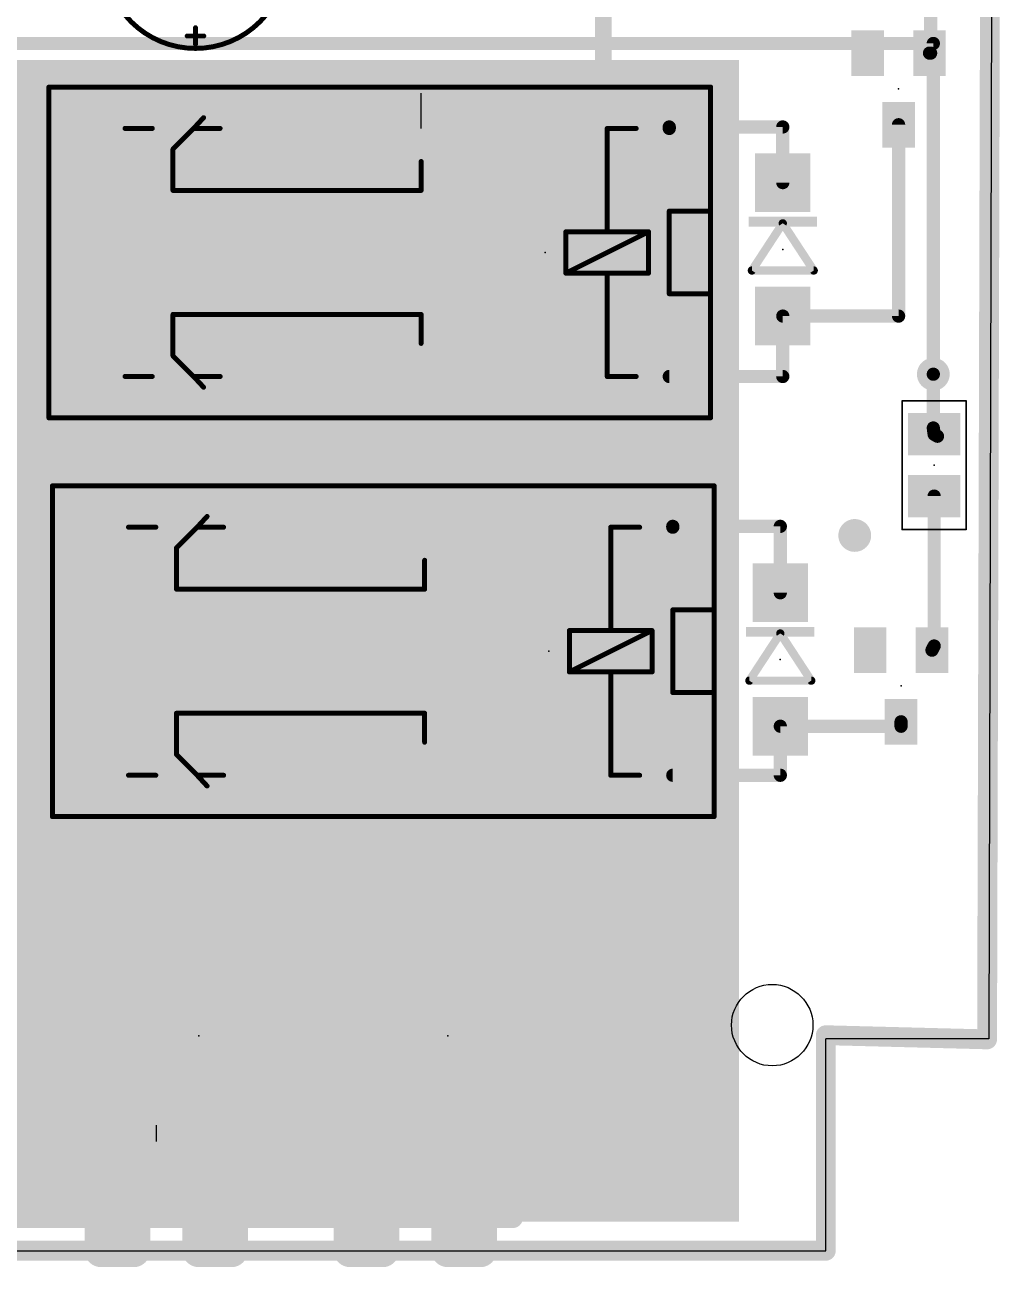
# Model space of a CAD drawing. Extents: x 0 to 100, y -1 to 59.
# Drawn here: x 70.4 to 100.38, y -0.5 to 37.66 of the extents above; entities that cross this region are included whole.
import ezdxf

# ---------------------------------------------------------------- set-up
doc = ezdxf.new("R2010")
doc.units = 0
for name, color, linetype in [('1', 12, 'CONTINUOUS'), ('16', 132, 'CONTINUOUS'), ('17', 110, 'CONTINUOUS'), ('18', 110, 'CONTINUOUS'), ('19', 53, 'CONTINUOUS'), ('20', 53, 'CONTINUOUS'), ('21', 253, 'CONTINUOUS'), ('23', 53, 'CONTINUOUS'), ('39', 12, 'CONTINUOUS'), ('41', 12, 'CONTINUOUS'), ('42', 132, 'CONTINUOUS')]:
    doc.layers.add(name, color=color, linetype=linetype)

# ---------------------------------------------------------------- blocks, each defined once
blk = doc.blocks.new('RECT')
blk.add_solid([(-0.5, -0.5), (0.5, -0.5), (-0.5, 0.5), (0.5, 0.5)])
blk = doc.blocks.new('LONGP100')
at = {"const_width": 1}
blk.add_lwpolyline([(-0.5, 0), (0.5, 0)], dxfattribs=at)
at = {"const_width": 0.5}
for points in [[(-0.5, 0.25, 1), (-0.5, -0.25)], [(0.5, -0.25, 1), (0.5, 0.25)]]:
    blk.add_lwpolyline(points, format="xyb", dxfattribs=at)
blk = doc.blocks.new('ROUNDV')
at = {"const_width": 0.5}
blk.add_lwpolyline([(0, -0.25, 1), (0, 0.25, 1), (0, -0.25)], format="xyb", dxfattribs=at)

msp = doc.modelspace()

# ---------------------------------------------------------------- linework, layer by layer
at = {"layer": '1'}
for points, const_width in [([(99.949, 6.493), (100.076, 52.562)], 0.6096), ([(98.2152, 36.787), (98.2152, 40.6716)], 0.4064), ([(88.1634, 34.4424), (88.1634, 38.481)], 0.508), ([(98.1812, 36.787), (98.2152, 36.787)], 0.4064), ([(72.409, 35.363), (72.409, 34.474)], 1.9304), ([(72.409, 34.474), (72.409, 30.607)], 1.9304), ([(90.189, 34.4424), (90.189, 34.474)], 0.508), ([(97.2312, 28.7094), (97.2312, 34.587)], 0.4064), ([(88.1634, 22.225), (88.1634, 34.4424)], 0.508), ([(88.1634, 34.4424), (90.189, 34.4424)], 0.508), ([(90.189, 34.5186), (93.6752, 34.5186)], 0.4064), ([(90.189, 34.474), (90.189, 34.5186)], 0.4064), ([(93.6752, 34.5186), (93.6752, 32.8094)], 0.4064), ([(72.409, 30.607), (72.39, 30.607)], 1.9304), ([(72.39, 30.607), (72.39, 26.854)], 1.9304), ([(80.264, 30.607), (72.409, 30.607)], 1.9304), ([(80.264, 11.811), (80.264, 30.607)], 1.9304), ([(93.6752, 26.854), (93.6752, 28.7094)], 0.4064), ([(93.6752, 28.7094), (97.2312, 28.7094)], 0.4064), ([(72.39, 26.854), (72.409, 26.854)], 1.9304), ([(72.39, 26.854), (72.39, 25.965)], 1.9304), ([(98.298, 26.924), (98.298, 25.273)], 0.4064), ([(90.189, 26.854), (93.6752, 26.854)], 0.4064), ([(98.298, 25.273), (98.3234, 25.08)], 0.4064), ([(98.425, 25.019), (98.3234, 25.08)], 0.4064), ([(98.3234, 18.5752), (98.3234, 23.18)], 0.4064), ([(72.517, 14.605), (72.517, 22.225)], 2.0066), ([(88.1634, 22.225), (90.297, 22.225)], 0.508), ([(90.297, 22.2504), (93.599, 22.2504)], 0.4064), ([(90.297, 22.225), (90.297, 22.2504)], 0.4064), ([(93.599, 22.2504), (93.599, 20.211)], 0.4064), ([(98.2574, 18.4482), (98.3234, 18.5752)], 0.4064), ([(97.3074, 16.111), (97.3074, 16.2482)], 0.4064), ([(93.599, 14.605), (93.599, 16.111)], 0.4064), ([(93.599, 16.111), (97.3074, 16.111)], 0.4064), ([(72.517, 11.049), (72.517, 14.605)], 2.0066), ([(90.297, 14.605), (93.599, 14.605)], 0.4064), ([(82.169, 9.906), (80.264, 11.811)], 1.9304), ([(74.4474, 11.049), (72.517, 11.049)], 2.0066), ([(74.4474, 9.144), (74.4474, 11.049)], 2.0066), ([(82.1182, 9.8552), (82.169, 9.906)], 1.9304), ([(82.1182, 9.144), (82.1182, 9.8552)], 1.9304), ([(74.4474, 3.8608), (74.4474, 9.144)], 2.0066), ([(82.1182, 4.064), (82.1182, 9.144)], 1.9304), ([(74.4728, 9.144), (74.4474, 9.144)], 0.6096), ([(94.996, 0), (94.996, 6.62)], 0.6096), ([(94.996, 6.62), (99.949, 6.493)], 0.6096), ([(74.4728, 4.064), (74.4474, 3.8608)], 2.0066), ([(4.953, 0), (94.996, 0)], 0.6096)]:
    msp.add_lwpolyline(points, dxfattribs=dict(at, const_width=const_width))
for points, const_width in [([(98.1812, 36.8886, 1), (98.1812, 36.6854)], 0.2032), ([(98.1136, 36.787, 1), (98.3168, 36.787)], 0.2032), ([(98.2152, 36.6854, 1), (98.2152, 36.8886)], 0.2032), ([(72.8916, 35.363, 1), (71.9264, 35.363)], 0.9652), ([(72.8916, 34.474, 1), (71.9264, 34.474)], 0.9652), ([(71.9264, 34.474, 1), (72.8916, 34.474)], 0.9652), ([(90.316, 34.474, 1), (90.062, 34.474)], 0.254), ([(97.3328, 34.587, 1), (97.1296, 34.587)], 0.2032), ([(88.2904, 34.4424, 1), (88.0364, 34.4424)], 0.254), ([(88.1634, 34.5694, 1), (88.1634, 34.3154)], 0.254), ([(88.0364, 34.4424, 1), (88.2904, 34.4424)], 0.254), ([(90.062, 34.4424, 1), (90.316, 34.4424)], 0.254), ([(90.189, 34.6202, 1), (90.189, 34.417)], 0.2032), ([(90.2906, 34.5186, 1), (90.0874, 34.5186)], 0.2032), ([(90.0874, 34.474, 1), (90.2906, 34.474)], 0.2032), ([(90.189, 34.3154, 1), (90.189, 34.5694)], 0.254), ([(93.7768, 34.5186, 1), (93.5736, 34.5186)], 0.2032), ([(93.6752, 34.417, 1), (93.6752, 34.6202)], 0.2032), ([(93.5736, 32.8094, 1), (93.7768, 32.8094)], 0.2032), ([(72.39, 31.0896, 1), (72.39, 30.1244)], 0.9652), ([(72.8726, 30.607, 1), (71.9074, 30.607)], 0.9652), ([(72.409, 31.0896, 1), (72.409, 30.1244)], 0.9652), ([(72.409, 30.1244, 1), (72.409, 31.0896)], 0.9652), ([(80.7466, 30.607, 1), (79.7814, 30.607)], 0.9652), ([(80.264, 30.1244, 1), (80.264, 31.0896)], 0.9652), ([(71.9264, 30.607, 1), (72.8916, 30.607)], 0.9652), ([(93.7768, 28.7094, 1), (93.5736, 28.7094)], 0.2032), ([(93.6752, 28.811, 1), (93.6752, 28.6078)], 0.2032), ([(97.1296, 28.7094, 1), (97.3328, 28.7094)], 0.2032), ([(97.2312, 28.6078, 1), (97.2312, 28.811)], 0.2032), ([(72.39, 27.3366, 1), (72.39, 26.3714)], 0.9652), ([(72.8726, 26.854, 1), (71.9074, 26.854)], 0.9652), ([(72.409, 26.3714, 1), (72.409, 27.3366)], 0.9652), ([(71.9074, 26.854, 1), (72.8726, 26.854)], 0.9652), ([(98.3996, 26.924, 1), (98.1964, 26.924)], 0.2032), ([(90.189, 26.9556, 1), (90.189, 26.7524)], 0.2032), ([(93.5736, 26.854, 1), (93.7768, 26.854)], 0.2032), ([(93.6752, 26.7524, 1), (93.6752, 26.9556)], 0.2032), ([(71.9074, 25.965, 1), (72.8726, 25.965)], 0.9652), ([(98.3987, 25.2863, 1), (98.1973, 25.2597)], 0.2032), ([(98.1964, 25.273, 1), (98.3996, 25.273)], 0.2032), ([(98.3757, 25.1671, 1), (98.2711, 24.9929)], 0.2032), ([(98.2227, 25.0667, 1), (98.4241, 25.0933)], 0.2032), ([(98.3727, 24.9319, 1), (98.4773, 25.1061)], 0.2032), ([(98.425, 23.18, 1), (98.2218, 23.18)], 0.2032), ([(73.0187, 22.225, 1), (72.0154, 22.225)], 1.0033), ([(88.1634, 22.352, 1), (88.1634, 22.098)], 0.254), ([(88.0364, 22.225, 1), (88.2904, 22.225)], 0.254), ([(90.297, 22.352, 1), (90.297, 22.1488)], 0.2032), ([(90.3986, 22.2504, 1), (90.1954, 22.2504)], 0.2032), ([(90.1954, 22.225, 1), (90.3986, 22.225)], 0.2032), ([(90.297, 22.098, 1), (90.297, 22.352)], 0.254), ([(93.7006, 22.2504, 1), (93.4974, 22.2504)], 0.2032), ([(93.599, 22.1488, 1), (93.599, 22.352)], 0.2032), ([(93.4974, 20.211, 1), (93.7006, 20.211)], 0.2032), ([(98.4136, 18.5283, 1), (98.2332, 18.6221)], 0.2032), ([(98.1672, 18.4951, 1), (98.3476, 18.4013)], 0.2032), ([(98.2218, 18.5752, 1), (98.425, 18.5752)], 0.2032), ([(97.409, 16.2482, 1), (97.2058, 16.2482)], 0.2032), ([(93.7006, 16.111, 1), (93.4974, 16.111)], 0.2032), ([(93.599, 16.2126, 1), (93.599, 16.0094)], 0.2032), ([(97.2058, 16.111, 1), (97.409, 16.111)], 0.2032), ([(97.3074, 16.0094, 1), (97.3074, 16.2126)], 0.2032), ([(73.0187, 14.605, 1), (72.0154, 14.605)], 1.0033), ([(72.0154, 14.605, 1), (73.0187, 14.605)], 1.0033), ([(90.297, 14.7066, 1), (90.297, 14.5034)], 0.2032), ([(93.4974, 14.605, 1), (93.7006, 14.605)], 0.2032), ([(93.599, 14.5034, 1), (93.599, 14.7066)], 0.2032), ([(80.6052, 12.1522, 1), (79.9228, 11.4698)], 0.9652), ([(79.7814, 11.811, 1), (80.7466, 11.811)], 0.9652), ([(72.517, 11.5507, 1), (72.517, 10.5474)], 1.0033), ([(74.949, 11.049, 1), (73.9458, 11.049)], 1.0033), ([(74.4474, 10.5474, 1), (74.4474, 11.5507)], 1.0033), ([(72.0154, 11.049, 1), (73.0187, 11.049)], 1.0033), ([(82.6008, 9.8552, 1), (81.6356, 9.8552)], 0.9652), ([(82.5102, 9.5648, 1), (81.8278, 10.2472)], 0.9652), ([(81.8278, 9.5648, 1), (82.5102, 10.2472)], 0.9652), ([(81.777, 10.1964, 1), (82.4594, 9.514)], 0.9652), ([(74.949, 9.144, 1), (73.9458, 9.144)], 1.0033), ([(82.6008, 9.144, 1), (81.6356, 9.144)], 0.9652), ([(73.9458, 9.144, 1), (74.949, 9.144)], 1.0033), ([(81.6356, 9.144, 1), (82.6008, 9.144)], 0.9652), ([(74.4474, 9.2964, 1), (74.4474, 8.9916)], 0.3048), ([(74.4728, 8.9916, 1), (74.4728, 9.2964)], 0.3048), ([(95.1484, 6.62, 1), (94.8436, 6.62)], 0.3048), ([(94.9999, 6.7723, 1), (94.9921, 6.4677)], 0.3048), ([(99.7966, 6.4934, 1), (100.1014, 6.4926)], 0.3048), ([(99.9451, 6.3407, 1), (99.9529, 6.6453)], 0.3048), ([(74.9706, 4.0018, 1), (73.975, 4.1262)], 1.0033), ([(73.9496, 3.923, 1), (74.9452, 3.7986)], 1.0033), ([(73.9458, 3.8608, 1), (74.949, 3.8608)], 1.0033), ([(81.6356, 4.064, 1), (82.6008, 4.064)], 0.9652), ([(94.8436, 0, 1), (95.1484, 0)], 0.3048), ([(94.996, -0.1524, 1), (94.996, 0.1524)], 0.3048)]:
    msp.add_lwpolyline(points, format="xyb", dxfattribs=dict(at, const_width=const_width))
at = {"layer": '16'}
for points, const_width in [([(99.949, 6.493), (100.076, 52.562)], 0.6096), ([(58.039, 37.084), (98.298, 37.084)], 0.4064), ([(98.298, 37.084), (98.298, 26.924)], 0.4064), ([(82.569, 35.56), (82.55, 33.655)], 1.9304), ([(82.55, 33.655), (82.55, 34.474)], 1.9304), ([(82.55, 34.474), (82.569, 34.474)], 1.9304), ([(82.569, 26.854), (82.569, 34.474)], 1.9304), ([(82.55, 26.035), (82.55, 33.655)], 1.9304), ([(85.725, 26.854), (82.569, 26.854)], 1.9304), ([(85.725, 12.065), (85.725, 26.854)], 1.9304), ([(82.677, 14.605), (82.677, 22.225)], 1.9304), ([(80.01, 11.43), (80.01, 14.605)], 1.9304), ([(80.01, 14.605), (82.677, 14.605)], 1.9304), ([(84.6582, 9.144), (84.6582, 12.065)], 1.9304), ([(84.6582, 12.065), (85.725, 12.065)], 1.9304), ([(77.0128, 9.525), (77.0128, 11.43)], 1.9304), ([(77.0128, 11.43), (80.01, 11.43)], 1.9304), ([(77.0128, 9.144), (77.0128, 9.525)], 1.9304), ([(77.0128, 4.064), (77.0128, 9.144)], 1.9304), ([(84.6582, 4.064), (84.6582, 9.144)], 1.9304), ([(94.996, 0), (94.996, 6.62)], 0.6096), ([(94.996, 6.62), (99.949, 6.493)], 0.6096), ([(4.953, 0), (94.996, 0)], 0.6096)]:
    msp.add_lwpolyline(points, dxfattribs=dict(at, const_width=const_width))
for points, const_width in [([(98.3996, 37.084, 1), (98.1964, 37.084)], 0.2032), ([(98.298, 36.9824, 1), (98.298, 37.1856)], 0.2032), ([(83.0516, 35.5552, 1), (82.0864, 35.5648)], 0.9652), ([(83.0326, 34.474, 1), (82.0674, 34.474)], 0.9652), ([(82.55, 34.9566, 1), (82.55, 33.9914)], 0.9652), ([(83.0516, 34.474, 1), (82.0864, 34.474)], 0.9652), ([(82.569, 33.9914, 1), (82.569, 34.9566)], 0.9652), ([(83.0326, 33.655, 1), (82.0674, 33.655)], 0.9652), ([(82.0674, 33.6598, 1), (83.0326, 33.6502)], 0.9652), ([(82.0674, 33.655, 1), (83.0326, 33.655)], 0.9652), ([(82.569, 27.3366, 1), (82.569, 26.3714)], 0.9652), ([(86.2076, 26.854, 1), (85.2424, 26.854)], 0.9652), ([(85.725, 26.3714, 1), (85.725, 27.3366)], 0.9652), ([(82.0864, 26.854, 1), (83.0516, 26.854)], 0.9652), ([(98.1964, 26.924, 1), (98.3996, 26.924)], 0.2032), ([(82.0674, 26.035, 1), (83.0326, 26.035)], 0.9652), ([(83.1596, 22.225, 1), (82.1944, 22.225)], 0.9652), ([(80.4926, 14.605, 1), (79.5274, 14.605)], 0.9652), ([(80.01, 15.0876, 1), (80.01, 14.1224)], 0.9652), ([(82.677, 14.1224, 1), (82.677, 15.0876)], 0.9652), ([(82.1944, 14.605, 1), (83.1596, 14.605)], 0.9652), ([(85.1408, 12.065, 1), (84.1756, 12.065)], 0.9652), ([(84.6582, 12.5476, 1), (84.6582, 11.5824)], 0.9652), ([(85.725, 11.5824, 1), (85.725, 12.5476)], 0.9652), ([(77.4954, 11.43, 1), (76.5302, 11.43)], 0.9652), ([(77.0128, 11.9126, 1), (77.0128, 10.9474)], 0.9652), ([(80.01, 10.9474, 1), (80.01, 11.9126)], 0.9652), ([(85.2424, 12.065, 1), (86.2076, 12.065)], 0.9652), ([(79.5274, 11.43, 1), (80.4926, 11.43)], 0.9652), ([(77.4954, 9.525, 1), (76.5302, 9.525)], 0.9652), ([(77.4954, 9.144, 1), (76.5302, 9.144)], 0.9652), ([(76.5302, 9.525, 1), (77.4954, 9.525)], 0.9652), ([(85.1408, 9.144, 1), (84.1756, 9.144)], 0.9652), ([(76.5302, 9.144, 1), (77.4954, 9.144)], 0.9652), ([(84.1756, 9.144, 1), (85.1408, 9.144)], 0.9652), ([(95.1484, 6.62, 1), (94.8436, 6.62)], 0.3048), ([(94.9999, 6.7723, 1), (94.9921, 6.4677)], 0.3048), ([(99.7966, 6.4934, 1), (100.1014, 6.4926)], 0.3048), ([(99.9451, 6.3407, 1), (99.9529, 6.6453)], 0.3048), ([(76.5302, 4.064, 1), (77.4954, 4.064)], 0.9652), ([(84.1756, 4.064, 1), (85.1408, 4.064)], 0.9652), ([(94.8436, 0, 1), (95.1484, 0)], 0.3048), ([(94.996, -0.1524, 1), (94.996, 0.1524)], 0.3048)]:
    msp.add_lwpolyline(points, format="xyb", dxfattribs=dict(at, const_width=const_width))
at = {"layer": '19'}
for p, q in [((82.569, 34.474), (82.569, 35.56)), ((74.4474, 3.3528), (74.4474, 3.8608))]:
    msp.add_line(p, q, dxfattribs=at)
at = {"layer": '20'}
for p, q in [((100.127, 52.619), (100, 6.508)), ((95, 0), (95, 6.508)), ((100, 6.508), (95, 6.508)), ((5, 0), (95, 0))]:
    msp.add_line(p, q, dxfattribs=at)
msp.add_circle((93.35, 6.93), 1.25, dxfattribs=at)
at = {"layer": '21'}
for points, const_width in [([(75.6412, 36.9316, 1), (75.6412, 42.5196, 1), (75.6412, 36.9316)], 0.1524), ([(75.6793, 37.5666, 1), (75.6031, 37.5666)], 0.0762), ([(75.3872, 37.3507, 1), (75.3872, 37.2745)], 0.0762), ([(75.6031, 37.0586, 1), (75.6793, 37.0586)], 0.0762), ([(75.8952, 37.2745, 1), (75.8952, 37.3507)], 0.0762), ([(71.139, 35.7821, 1), (71.139, 35.7059)], 0.0762), ([(71.1771, 35.744, 1), (71.1009, 35.744)], 0.0762), ([(91.4971, 35.744, 1), (91.4209, 35.744)], 0.0762), ([(91.459, 35.7059, 1), (91.459, 35.7821)], 0.0762), ([(75.9168, 34.7784, 1), (75.8608, 34.83)], 0.0762), ([(73.4758, 34.5121, 1), (73.4758, 34.4359)], 0.0762), ([(74.314, 34.4359, 1), (74.314, 34.5121)], 0.0762), ([(75.584, 34.5121, 1), (75.584, 34.4359)], 0.0762), ([(75.556, 34.4998, 1), (75.612, 34.4482)], 0.0762), ([(75.6109, 34.4471, 1), (75.5571, 34.5009)], 0.0762), ([(76.3968, 34.4359, 1), (76.3968, 34.5121)], 0.0762), ([(88.3221, 34.474, 1), (88.2459, 34.474)], 0.0762), ([(88.284, 34.5121, 1), (88.284, 34.4359)], 0.0762), ([(89.173, 34.4359, 1), (89.173, 34.5121)], 0.0762), ([(74.9871, 33.839, 1), (74.9109, 33.839)], 0.0762), ([(74.9221, 33.8659, 1), (74.9759, 33.8121)], 0.0762), ([(82.6071, 33.458, 1), (82.5309, 33.458)], 0.0762), ([(74.949, 32.6071, 1), (74.949, 32.5309)], 0.0762), ([(74.9109, 32.569, 1), (74.9871, 32.569)], 0.0762), ([(82.5309, 32.569, 1), (82.6071, 32.569)], 0.0762), ([(82.569, 32.5309, 1), (82.569, 32.6071)], 0.0762), ([(90.2271, 31.934, 1), (90.1509, 31.934)], 0.0762), ([(90.189, 31.9721, 1), (90.189, 31.8959)], 0.0762), ([(91.4971, 31.934, 1), (91.4209, 31.934)], 0.0762), ([(91.4209, 31.934, 1), (91.4971, 31.934)], 0.0762), ([(91.459, 31.8959, 1), (91.459, 31.9721)], 0.0762), ([(93.7283, 31.5942, 1), (93.6221, 31.5246)], 0.127), ([(93.7283, 31.5246, 1), (93.6221, 31.5942)], 0.127), ([(87.0521, 31.299, 1), (86.9759, 31.299)], 0.0762), ([(87.014, 31.3371, 1), (87.014, 31.2609)], 0.0762), ([(88.284, 31.3371, 1), (88.284, 31.2609)], 0.0762), ([(88.2459, 31.299, 1), (88.3221, 31.299)], 0.0762), ([(88.284, 31.2609, 1), (88.284, 31.3371)], 0.0762), ([(89.5921, 31.299, 1), (89.5159, 31.299)], 0.0762), ([(89.571, 31.2649, 1), (89.537, 31.3331)], 0.0762), ([(89.554, 31.2609, 1), (89.554, 31.3371)], 0.0762), ([(92.7252, 30.1729, 1), (92.7252, 30.0459)], 0.127), ([(92.6721, 30.1442, 1), (92.7783, 30.0746)], 0.127), ([(94.5721, 30.0746, 1), (94.6783, 30.1442)], 0.127), ([(94.6252, 30.0459, 1), (94.6252, 30.1729)], 0.127), ([(87.014, 30.0671, 1), (87.014, 29.9909)], 0.0762), ([(86.997, 30.0631, 1), (87.031, 29.9949)], 0.0762), ([(86.9759, 30.029, 1), (87.0521, 30.029)], 0.0762), ([(88.3221, 30.029, 1), (88.2459, 30.029)], 0.0762), ([(88.284, 30.0671, 1), (88.284, 29.9909)], 0.0762), ([(88.284, 29.9909, 1), (88.284, 30.0671)], 0.0762), ([(89.5159, 30.029, 1), (89.5921, 30.029)], 0.0762), ([(89.554, 29.9909, 1), (89.554, 30.0671)], 0.0762), ([(90.189, 29.4321, 1), (90.189, 29.3559)], 0.0762), ([(90.1509, 29.394, 1), (90.2271, 29.394)], 0.0762), ([(91.4971, 29.394, 1), (91.4209, 29.394)], 0.0762), ([(91.4209, 29.394, 1), (91.4971, 29.394)], 0.0762), ([(91.459, 29.3559, 1), (91.459, 29.4321)], 0.0762), ([(74.949, 28.7971, 1), (74.949, 28.7209)], 0.0762), ([(74.9871, 28.759, 1), (74.9109, 28.759)], 0.0762), ([(82.6071, 28.759, 1), (82.5309, 28.759)], 0.0762), ([(82.569, 28.7209, 1), (82.569, 28.7971)], 0.0762), ([(82.5309, 27.87, 1), (82.6071, 27.87)], 0.0762), ([(74.9109, 27.489, 1), (74.9871, 27.489)], 0.0762), ([(74.9759, 27.5159, 1), (74.9221, 27.4621)], 0.0762), ([(73.4758, 26.8921, 1), (73.4758, 26.8159)], 0.0762), ([(74.314, 26.8159, 1), (74.314, 26.8921)], 0.0762), ([(75.584, 26.8921, 1), (75.584, 26.8159)], 0.0762), ([(75.612, 26.8798, 1), (75.556, 26.8282)], 0.0762), ([(75.5571, 26.8271, 1), (75.6109, 26.8809)], 0.0762), ([(76.3968, 26.8159, 1), (76.3968, 26.8921)], 0.0762), ([(88.284, 26.8921, 1), (88.284, 26.8159)], 0.0762), ([(88.2459, 26.854, 1), (88.3221, 26.854)], 0.0762), ([(89.173, 26.8159, 1), (89.173, 26.8921)], 0.0762), ([(75.8608, 26.498, 1), (75.9168, 26.5496)], 0.0762), ([(71.139, 25.6221, 1), (71.139, 25.5459)], 0.0762), ([(71.1009, 25.584, 1), (71.1771, 25.584)], 0.0762), ([(91.4209, 25.584, 1), (91.4971, 25.584)], 0.0762), ([(91.459, 25.5459, 1), (91.459, 25.6221)], 0.0762), ([(71.247, 23.5331, 1), (71.247, 23.4569)], 0.0762), ([(71.2851, 23.495, 1), (71.2089, 23.495)], 0.0762), ([(91.6051, 23.495, 1), (91.5289, 23.495)], 0.0762), ([(91.567, 23.4569, 1), (91.567, 23.5331)], 0.0762), ([(76.0248, 22.5294, 1), (75.9688, 22.581)], 0.0762), ([(73.5838, 22.2631, 1), (73.5838, 22.1869)], 0.0762), ([(74.422, 22.1869, 1), (74.422, 22.2631)], 0.0762), ([(75.692, 22.2631, 1), (75.692, 22.1869)], 0.0762), ([(75.664, 22.2508, 1), (75.72, 22.1992)], 0.0762), ([(75.7189, 22.1981, 1), (75.6651, 22.2519)], 0.0762), ([(76.5048, 22.1869, 1), (76.5048, 22.2631)], 0.0762), ([(88.4301, 22.225, 1), (88.3539, 22.225)], 0.0762), ([(88.392, 22.2631, 1), (88.392, 22.1869)], 0.0762), ([(89.281, 22.1869, 1), (89.281, 22.2631)], 0.0762), ([(75.0951, 21.59, 1), (75.0189, 21.59)], 0.0762), ([(75.0301, 21.6169, 1), (75.0839, 21.5631)], 0.0762), ([(82.7151, 21.209, 1), (82.6389, 21.209)], 0.0762), ([(75.057, 20.3581, 1), (75.057, 20.2819)], 0.0762), ([(75.0189, 20.32, 1), (75.0951, 20.32)], 0.0762), ([(82.6389, 20.32, 1), (82.7151, 20.32)], 0.0762), ([(82.677, 20.2819, 1), (82.677, 20.3581)], 0.0762), ([(90.3351, 19.685, 1), (90.2589, 19.685)], 0.0762), ([(90.297, 19.7231, 1), (90.297, 19.6469)], 0.0762), ([(91.6051, 19.685, 1), (91.5289, 19.685)], 0.0762), ([(91.5289, 19.685, 1), (91.6051, 19.685)], 0.0762), ([(91.567, 19.6469, 1), (91.567, 19.7231)], 0.0762), ([(87.1601, 19.05, 1), (87.0839, 19.05)], 0.0762), ([(87.122, 19.0881, 1), (87.122, 19.0119)], 0.0762), ([(88.392, 19.0881, 1), (88.392, 19.0119)], 0.0762), ([(88.3539, 19.05, 1), (88.4301, 19.05)], 0.0762), ([(88.392, 19.0119, 1), (88.392, 19.0881)], 0.0762), ([(89.7001, 19.05, 1), (89.6239, 19.05)], 0.0762), ([(89.679, 19.0159, 1), (89.645, 19.0841)], 0.0762), ([(89.662, 19.0119, 1), (89.662, 19.0881)], 0.0762), ([(93.6521, 18.9958, 1), (93.5459, 18.9262)], 0.127), ([(93.6521, 18.9262, 1), (93.5459, 18.9958)], 0.127), ([(87.122, 17.8181, 1), (87.122, 17.7419)], 0.0762), ([(87.105, 17.8141, 1), (87.139, 17.7459)], 0.0762), ([(87.0839, 17.78, 1), (87.1601, 17.78)], 0.0762), ([(88.4301, 17.78, 1), (88.3539, 17.78)], 0.0762), ([(88.392, 17.8181, 1), (88.392, 17.7419)], 0.0762), ([(88.392, 17.7419, 1), (88.392, 17.8181)], 0.0762), ([(89.6239, 17.78, 1), (89.7001, 17.78)], 0.0762), ([(89.662, 17.7419, 1), (89.662, 17.8181)], 0.0762), ([(92.649, 17.5745, 1), (92.649, 17.4475)], 0.127), ([(92.5959, 17.5458, 1), (92.7021, 17.4762)], 0.127), ([(94.4959, 17.4762, 1), (94.6021, 17.5458)], 0.127), ([(94.549, 17.4475, 1), (94.549, 17.5745)], 0.127), ([(90.297, 17.1831, 1), (90.297, 17.1069)], 0.0762), ([(90.2589, 17.145, 1), (90.3351, 17.145)], 0.0762), ([(91.6051, 17.145, 1), (91.5289, 17.145)], 0.0762), ([(91.5289, 17.145, 1), (91.6051, 17.145)], 0.0762), ([(91.567, 17.1069, 1), (91.567, 17.1831)], 0.0762), ([(75.057, 16.5481, 1), (75.057, 16.4719)], 0.0762), ([(75.0951, 16.51, 1), (75.0189, 16.51)], 0.0762), ([(82.7151, 16.51, 1), (82.6389, 16.51)], 0.0762), ([(82.677, 16.4719, 1), (82.677, 16.5481)], 0.0762), ([(82.6389, 15.621, 1), (82.7151, 15.621)], 0.0762), ([(75.0189, 15.24, 1), (75.0951, 15.24)], 0.0762), ([(75.0839, 15.2669, 1), (75.0301, 15.2131)], 0.0762), ([(73.5838, 14.6431, 1), (73.5838, 14.5669)], 0.0762), ([(74.422, 14.5669, 1), (74.422, 14.6431)], 0.0762), ([(75.692, 14.6431, 1), (75.692, 14.5669)], 0.0762), ([(75.72, 14.6308, 1), (75.664, 14.5792)], 0.0762), ([(75.6651, 14.5781, 1), (75.7189, 14.6319)], 0.0762), ([(76.5048, 14.5669, 1), (76.5048, 14.6431)], 0.0762), ([(88.392, 14.6431, 1), (88.392, 14.5669)], 0.0762), ([(88.3539, 14.605, 1), (88.4301, 14.605)], 0.0762), ([(89.281, 14.5669, 1), (89.281, 14.6431)], 0.0762), ([(75.9688, 14.249, 1), (76.0248, 14.3006)], 0.0762), ([(71.247, 13.3731, 1), (71.247, 13.2969)], 0.0762), ([(71.2089, 13.335, 1), (71.2851, 13.335)], 0.0762), ([(91.5289, 13.335, 1), (91.6051, 13.335)], 0.0762), ([(91.567, 13.2969, 1), (91.567, 13.3731)], 0.0762), ([(77.3882, 12.1564, 1), (77.3882, 11.8516)], 0.3048), ([(77.5406, 12.004, 1), (77.2358, 12.004)], 0.3048), ([(77.8952, 12.004, 1), (77.5904, 12.004)], 0.3048), ([(77.7428, 11.8516, 1), (77.7428, 12.1564)], 0.3048), ([(85.5406, 12.004, 1), (85.2358, 12.004)], 0.3048), ([(85.3882, 11.8516, 1), (85.3882, 12.1564)], 0.3048), ([(72.9968, 1.004, 1), (72.4888, 1.004)], 0.508), ([(72.7428, 1.258, 1), (72.7428, 0.75)], 0.508), ([(72.7428, 0.8516, 1), (72.7428, 1.1564)], 0.3048), ([(73.9968, 1.004, 1), (73.4888, 1.004)], 0.508), ([(73.7428, 1.1564, 1), (73.7428, 0.8516)], 0.3048), ([(73.7428, 0.75, 1), (73.7428, 1.258)], 0.508), ([(75.9968, 1.004, 1), (75.4888, 1.004)], 0.508), ([(75.7428, 1.258, 1), (75.7428, 0.75)], 0.508), ([(75.7428, 0.8516, 1), (75.7428, 1.1564)], 0.3048), ([(76.9968, 1.004, 1), (76.4888, 1.004)], 0.508), ([(76.7428, 1.1564, 1), (76.7428, 0.8516)], 0.3048), ([(76.7428, 0.75, 1), (76.7428, 1.258)], 0.508), ([(77.3882, 1.1564, 1), (77.3882, 0.8516)], 0.3048), ([(77.2358, 1.004, 1), (77.5406, 1.004)], 0.3048), ([(77.5904, 1.004, 1), (77.8952, 1.004)], 0.3048), ([(77.7428, 0.8516, 1), (77.7428, 1.1564)], 0.3048), ([(80.6422, 1.004, 1), (80.1342, 1.004)], 0.508), ([(80.3882, 1.258, 1), (80.3882, 0.75)], 0.508), ([(80.3882, 0.8516, 1), (80.3882, 1.1564)], 0.3048), ([(81.6422, 1.004, 1), (81.1342, 1.004)], 0.508), ([(81.3882, 1.1564, 1), (81.3882, 0.8516)], 0.3048), ([(81.3882, 0.75, 1), (81.3882, 1.258)], 0.508), ([(83.6422, 1.004, 1), (83.1342, 1.004)], 0.508), ([(83.3882, 1.258, 1), (83.3882, 0.75)], 0.508), ([(83.3882, 0.8516, 1), (83.3882, 1.1564)], 0.3048), ([(84.6422, 1.004, 1), (84.1342, 1.004)], 0.508), ([(84.3882, 1.1564, 1), (84.3882, 0.8516)], 0.3048), ([(84.3882, 0.75, 1), (84.3882, 1.258)], 0.508), ([(85.2358, 1.004, 1), (85.5406, 1.004)], 0.3048), ([(85.3882, 0.8516, 1), (85.3882, 1.1564)], 0.3048), ([(72.7428, 0.258, 1), (72.7428, -0.25)], 0.508), ([(73.7428, -0.25, 1), (73.7428, 0.258)], 0.508), ([(75.7428, 0.258, 1), (75.7428, -0.25)], 0.508), ([(76.7428, -0.25, 1), (76.7428, 0.258)], 0.508), ([(80.3882, 0.258, 1), (80.3882, -0.25)], 0.508), ([(81.3882, -0.25, 1), (81.3882, 0.258)], 0.508), ([(83.3882, 0.258, 1), (83.3882, -0.25)], 0.508), ([(84.3882, -0.25, 1), (84.3882, 0.258)], 0.508), ([(72.4888, 0.004, 1), (72.9968, 0.004)], 0.508), ([(73.4888, 0.004, 1), (73.9968, 0.004)], 0.508), ([(75.4888, 0.004, 1), (75.9968, 0.004)], 0.508), ([(76.4888, 0.004, 1), (76.9968, 0.004)], 0.508), ([(80.1342, 0.004, 1), (80.6422, 0.004)], 0.508), ([(81.1342, 0.004, 1), (81.6422, 0.004)], 0.508), ([(83.1342, 0.004, 1), (83.6422, 0.004)], 0.508), ([(84.1342, 0.004, 1), (84.6422, 0.004)], 0.508)]:
    msp.add_lwpolyline(points, format="xyb", dxfattribs=dict(at, const_width=const_width))
for points, const_width in [([(75.6412, 37.5666), (75.6412, 37.0586)], 0.1524), ([(75.8952, 37.3126), (75.3872, 37.3126)], 0.1524), ([(91.459, 35.744), (71.139, 35.744)], 0.1524), ([(71.139, 35.744), (71.139, 25.584)], 0.1524), ([(91.459, 31.934), (91.459, 35.744)], 0.1524), ([(75.584, 34.474), (75.8888, 34.8042)], 0.1524), ([(74.314, 34.474), (73.4758, 34.474)], 0.1524), ([(74.949, 33.839), (75.584, 34.474)], 0.1524), ([(76.3968, 34.474), (75.584, 34.474)], 0.1524), ([(88.284, 31.299), (88.284, 34.474)], 0.1524), ([(88.284, 34.474), (89.173, 34.474)], 0.1524), ([(74.949, 32.569), (74.949, 33.839)], 0.1524), ([(82.569, 33.458), (82.569, 32.569)], 0.1524), ([(82.569, 32.569), (74.949, 32.569)], 0.1524), ([(90.189, 29.394), (90.189, 31.934)], 0.1524), ([(90.189, 31.934), (91.459, 31.934)], 0.1524), ([(91.459, 29.394), (91.459, 31.934)], 0.1524), ([(92.7252, 30.1094), (93.6752, 31.5594)], 0.254), ([(93.6752, 31.5594), (94.6252, 30.1094)], 0.254), ([(87.014, 31.299), (87.014, 30.029)], 0.1524), ([(88.284, 31.299), (87.014, 31.299)], 0.1524), ([(89.554, 31.299), (87.014, 30.029)], 0.1524), ([(89.554, 31.299), (88.284, 31.299)], 0.1524), ([(89.554, 30.029), (89.554, 31.299)], 0.1524), ([(94.6252, 30.1094), (92.7252, 30.1094)], 0.254), ([(87.014, 30.029), (88.284, 30.029)], 0.1524), ([(88.284, 26.854), (88.284, 30.029)], 0.1524), ([(88.284, 30.029), (89.554, 30.029)], 0.1524), ([(91.459, 29.394), (90.189, 29.394)], 0.1524), ([(91.459, 25.584), (91.459, 29.394)], 0.1524), ([(82.569, 28.759), (74.949, 28.759)], 0.1524), ([(74.949, 28.759), (74.949, 27.489)], 0.1524), ([(82.569, 27.87), (82.569, 28.759)], 0.1524), ([(74.949, 27.489), (75.584, 26.854)], 0.1524), ([(74.314, 26.854), (73.4758, 26.854)], 0.1524), ([(76.3968, 26.854), (75.584, 26.854)], 0.1524), ([(75.584, 26.854), (75.8888, 26.5238)], 0.1524), ([(89.173, 26.854), (88.284, 26.854)], 0.1524), ([(71.139, 25.584), (91.459, 25.584)], 0.1524), ([(91.567, 23.495), (71.247, 23.495)], 0.1524), ([(71.247, 23.495), (71.247, 13.335)], 0.1524), ([(91.567, 19.685), (91.567, 23.495)], 0.1524), ([(75.692, 22.225), (75.9968, 22.5552)], 0.1524), ([(74.422, 22.225), (73.5838, 22.225)], 0.1524), ([(75.057, 21.59), (75.692, 22.225)], 0.1524), ([(76.5048, 22.225), (75.692, 22.225)], 0.1524), ([(88.392, 19.05), (88.392, 22.225)], 0.1524), ([(88.392, 22.225), (89.281, 22.225)], 0.1524), ([(75.057, 20.32), (75.057, 21.59)], 0.1524), ([(82.677, 21.209), (82.677, 20.32)], 0.1524), ([(82.677, 20.32), (75.057, 20.32)], 0.1524), ([(90.297, 17.145), (90.297, 19.685)], 0.1524), ([(90.297, 19.685), (91.567, 19.685)], 0.1524), ([(91.567, 17.145), (91.567, 19.685)], 0.1524), ([(87.122, 19.05), (87.122, 17.78)], 0.1524), ([(88.392, 19.05), (87.122, 19.05)], 0.1524), ([(89.662, 19.05), (87.122, 17.78)], 0.1524), ([(89.662, 19.05), (88.392, 19.05)], 0.1524), ([(89.662, 17.78), (89.662, 19.05)], 0.1524), ([(92.649, 17.511), (93.599, 18.961)], 0.254), ([(93.599, 18.961), (94.549, 17.511)], 0.254), ([(87.122, 17.78), (88.392, 17.78)], 0.1524), ([(88.392, 14.605), (88.392, 17.78)], 0.1524), ([(88.392, 17.78), (89.662, 17.78)], 0.1524), ([(94.549, 17.511), (92.649, 17.511)], 0.254), ([(91.567, 17.145), (90.297, 17.145)], 0.1524), ([(91.567, 13.335), (91.567, 17.145)], 0.1524), ([(82.677, 16.51), (75.057, 16.51)], 0.1524), ([(75.057, 16.51), (75.057, 15.24)], 0.1524), ([(82.677, 15.621), (82.677, 16.51)], 0.1524), ([(75.057, 15.24), (75.692, 14.605)], 0.1524), ([(74.422, 14.605), (73.5838, 14.605)], 0.1524), ([(76.5048, 14.605), (75.692, 14.605)], 0.1524), ([(75.692, 14.605), (75.9968, 14.2748)], 0.1524), ([(89.281, 14.605), (88.392, 14.605)], 0.1524), ([(71.247, 13.335), (91.567, 13.335)], 0.1524), ([(69.7428, 12.004), (77.7428, 12.004)], 0.6096), ([(77.3882, 12.004), (85.3882, 12.004)], 0.6096), ([(77.3882, 12.004), (77.3882, 1.004)], 0.6096), ([(77.7428, 12.004), (77.7428, 1.004)], 0.6096), ([(85.3882, 12.004), (85.3882, 1.004)], 0.6096), ([(69.7428, 1.004), (72.7428, 1.004)], 0.6096), ([(72.7428, 0.004), (72.7428, 1.004)], 1.016), ([(73.7428, 1.004), (72.7428, 1.004)], 1.016), ([(73.7428, 1.004), (73.7428, 0.004)], 1.016), ([(73.7428, 1.004), (75.7428, 1.004)], 0.6096), ([(75.7428, 0.004), (75.7428, 1.004)], 1.016), ([(75.7428, 1.004), (76.7428, 1.004)], 1.016), ([(76.7428, 1.004), (76.7428, 0.004)], 1.016), ([(76.7428, 1.004), (77.7428, 1.004)], 0.6096), ([(77.3882, 1.004), (80.3882, 1.004)], 0.6096), ([(80.3882, 0.004), (80.3882, 1.004)], 1.016), ([(81.3882, 1.004), (80.3882, 1.004)], 1.016), ([(81.3882, 1.004), (81.3882, 0.004)], 1.016), ([(81.3882, 1.004), (83.3882, 1.004)], 0.6096), ([(83.3882, 0.004), (83.3882, 1.004)], 1.016), ([(83.3882, 1.004), (84.3882, 1.004)], 1.016), ([(84.3882, 1.004), (84.3882, 0.004)], 1.016), ([(84.3882, 1.004), (85.3882, 1.004)], 0.6096), ([(73.7428, 0.004), (72.7428, 0.004)], 1.016), ([(76.7428, 0.004), (75.7428, 0.004)], 1.016), ([(81.3882, 0.004), (80.3882, 0.004)], 1.016), ([(84.3882, 0.004), (83.3882, 0.004)], 1.016)]:
    msp.add_lwpolyline(points, dxfattribs=dict(at, const_width=const_width))
at = {"layer": '23'}
for p in [(97.2312, 35.687), (86.379, 30.664), (93.6752, 30.7594), (98.3234, 24.13), (86.487, 18.415), (93.599, 18.161), (97.3074, 17.3482), (75.7428, 6.604), (83.3882, 6.604)]:
    msp.add_point(p, dxfattribs=at)
at = {"layer": '39', "const_width": 0.0508}
for points in [[(97.3404, 22.157), (97.3404, 26.103)], [(97.3404, 26.103), (99.3064, 26.103)], [(99.3064, 26.103), (99.3064, 22.157)], [(99.3064, 22.157), (97.3404, 22.157)]]:
    msp.add_lwpolyline(points, dxfattribs=at)
at = {"layer": '39', "const_width": 0.0254}
for points in [[(97.3531, 26.103, 1), (97.3277, 26.103)], [(97.3404, 26.1157, 1), (97.3404, 26.0903)], [(99.3191, 26.103, 1), (99.2937, 26.103)], [(99.3064, 26.0903, 1), (99.3064, 26.1157)], [(97.3404, 22.1697, 1), (97.3404, 22.1443)], [(97.3277, 22.157, 1), (97.3531, 22.157)], [(99.2937, 22.157, 1), (99.3191, 22.157)], [(99.3064, 22.1443, 1), (99.3064, 22.1697)]]:
    msp.add_lwpolyline(points, format="xyb", dxfattribs=at)

# ---------------------------------------------------------------- block references
at = {"layer": '1', "yscale": 1.4, "rotation": 180}
for p in [(96.2812, 36.787), (98.1812, 36.787), (97.2312, 34.587), (96.3574, 18.4482), (98.2574, 18.4482), (97.3074, 16.2482)]:
    msp.add_blockref('RECT', p, dxfattribs=at)
at = {"layer": '1', "rotation": 270}
for p, xscale, yscale in [((93.6752, 32.8094), 1.8, 1.7), ((93.6752, 28.7094), 1.8, 1.7), ((98.3234, 25.08), 1.3, 1.6), ((98.3234, 23.18), 1.3, 1.6), ((93.599, 20.211), 1.8, 1.7), ((93.599, 16.111), 1.8, 1.7)]:
    msp.add_blockref('RECT', p, dxfattribs=dict(at, xscale=xscale, yscale=yscale))
at = {"layer": '17'}
for p, xscale, yscale, rotation in [((72.409, 34.474), 1.778, 1.778, 270), ((72.409, 34.474), 1.778, 1.778, 270), ((77.489, 34.474), 1.778, 1.778, 270), ((77.489, 34.474), 1.778, 1.778, 270), ((82.569, 34.474), 1.778, 1.778, 270), ((82.569, 34.474), 1.778, 1.778, 270), ((90.189, 34.474), 1.778, 1.778, 270), ((90.189, 34.474), 1.778, 1.778, 270), ((72.409, 26.854), 1.778, 1.778, 270), ((72.409, 26.854), 1.778, 1.778, 270), ((77.489, 26.854), 1.778, 1.778, 270), ((77.489, 26.854), 1.778, 1.778, 270), ((82.569, 26.854), 1.778, 1.778, 270), ((82.569, 26.854), 1.778, 1.778, 270), ((90.189, 26.854), 1.778, 1.778, 270), ((90.189, 26.854), 1.778, 1.778, 270), ((72.517, 22.225), 1.778, 1.778, 270), ((72.517, 22.225), 1.778, 1.778, 270), ((77.597, 22.225), 1.778, 1.778, 270), ((77.597, 22.225), 1.778, 1.778, 270), ((82.677, 22.225), 1.778, 1.778, 270), ((82.677, 22.225), 1.778, 1.778, 270), ((90.297, 22.225), 1.778, 1.778, 270), ((90.297, 22.225), 1.778, 1.778, 270), ((72.517, 14.605), 1.778, 1.778, 270), ((72.517, 14.605), 1.778, 1.778, 270), ((77.597, 14.605), 1.778, 1.778, 270), ((77.597, 14.605), 1.778, 1.778, 270), ((82.677, 14.605), 1.778, 1.778, 270), ((82.677, 14.605), 1.778, 1.778, 270), ((90.297, 14.605), 1.778, 1.778, 270), ((90.297, 14.605), 1.778, 1.778, 270), ((74.4728, 9.144), 1.662, 1.662, 90), ((74.4728, 9.144), 1.662, 1.662, 90), ((77.0128, 9.144), 1.662, 1.662, 90), ((77.0128, 9.144), 1.662, 1.662, 90), ((82.1182, 9.144), 1.662, 1.662, 90), ((82.1182, 9.144), 1.662, 1.662, 90), ((84.6582, 9.144), 1.662, 1.662, 90), ((84.6582, 9.144), 1.662, 1.662, 90), ((74.4728, 4.064), 1.662, 1.662, 90), ((74.4728, 4.064), 1.662, 1.662, 90), ((77.0128, 4.064), 1.662, 1.662, 90), ((77.0128, 4.064), 1.662, 1.662, 90), ((82.1182, 4.064), 1.662, 1.662, 90), ((82.1182, 4.064), 1.662, 1.662, 90), ((84.6582, 4.064), 1.662, 1.662, 90), ((84.6582, 4.064), 1.662, 1.662, 90)]:
    msp.add_blockref('LONGP100', p, dxfattribs=dict(at, xscale=xscale, yscale=yscale, rotation=rotation))
at = {"layer": '18', "xscale": 1.0064, "yscale": 1.0064}
for p in [(98.298, 26.924), (98.298, 26.924), (95.885, 21.971), (95.885, 21.971)]:
    msp.add_blockref('ROUNDV', p, dxfattribs=at)
at = {"layer": '21'}
for p, xscale, yscale, rotation in [((90.824, 30.664), 1.27, 2.54, 180), ((93.6752, 31.6094), 0.3, 2.1, 270), ((90.932, 18.415), 1.27, 2.54, 180), ((93.599, 19.011), 0.3, 2.1, 270)]:
    msp.add_blockref('RECT', p, dxfattribs=dict(at, xscale=xscale, yscale=yscale, rotation=rotation))
at = {"layer": '41', "xscale": 22.606, "yscale": 35.687}
msp.add_blockref('RECT', (81.026, 18.7325), dxfattribs=at)
at = {"layer": '42', "xscale": 22.606, "yscale": 35.687}
msp.add_blockref('RECT', (81.026, 18.7325), dxfattribs=at)

doc.saveas('drawing.dxf')
